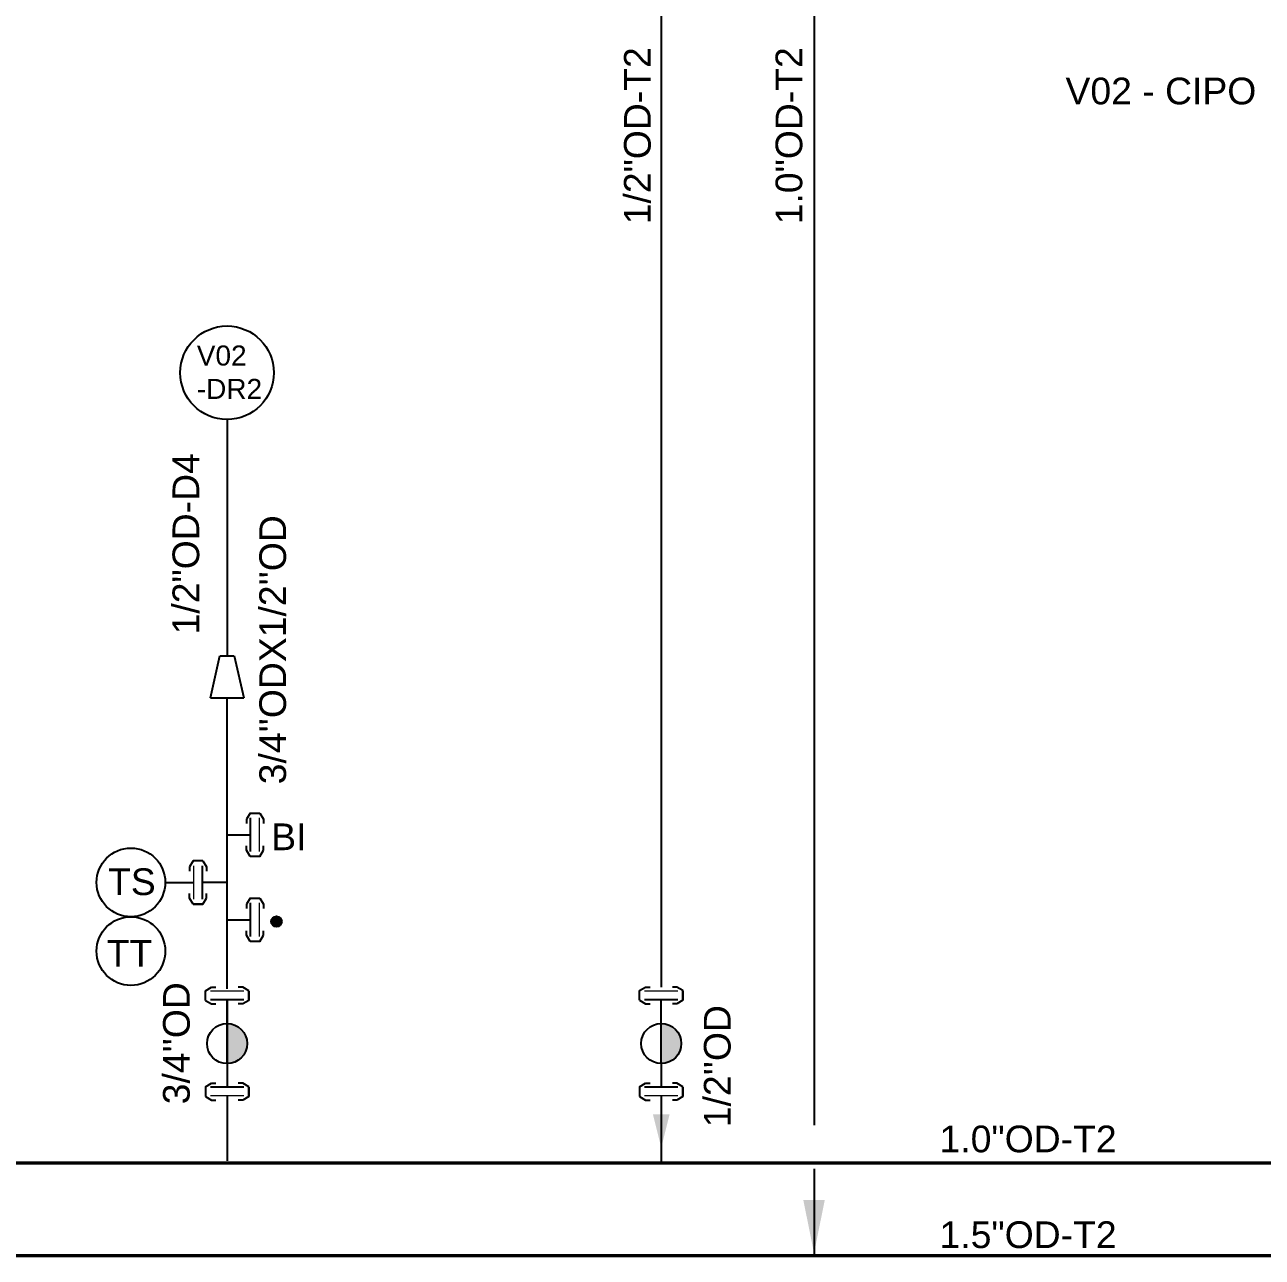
# Model space of a CAD drawing. Header units: inches. Extents: x 14435 to 21465, y 2728 to 7693.
# Drawn here: x 15341.3 to 15526.6, y 5577.2 to 5761.7 of the extents above; entities that cross this region are included whole.
import ezdxf

# ---------------------------------------------------------------- set-up
doc = ezdxf.new("R2010")
doc.units = ezdxf.units.IN
doc.header["$MEASUREMENT"] = 0
doc.linetypes.add('ACAD_ISO04W100', pattern=[30.5, 24, -3, 0.5, -3])
doc.layers.add('Layer4', color=7, linetype='Continuous', true_color=0xffffff)
for name, color, linetype in [('P---PLINB-CIPR035', 7, 'Continuous'), ('P---PLINB-CND012', 7, 'Continuous'), ('P---PLINB-DR-A060', 7, 'Continuous'), ('P---PLINB-DRH083', 7, 'Continuous'), ('P---PLINB-DRH124', 7, 'Continuous'), ('P---PLINB-DRH278', 7, 'Continuous'), ('P---PLINB-P059', 7, 'Continuous'), ('P---PLIND-TEXT-25-35', 7, 'Continuous')]:
    doc.layers.add(name, color=color, linetype=linetype)
doc.layers.add('Valve', color=6, linetype='Continuous', lineweight=25)
doc.styles.add('ARIAL', font='arial.ttf', dxfattribs={"height": 4})
doc.styles.get("Standard").update_dxf_attribs({"font": 'arial.ttf'})

# ---------------------------------------------------------------- blocks, each defined once
blk = doc.blocks.new('ST1')
at = {"linetype": 'ByBlock'}
h = blk.add_hatch(color=0, dxfattribs=at)
h.dxf.hatch_style = 1
h.paths.add_polyline_path([(289.45, -286.11), (289.45, -291.11, 0.414214), (291.95, -288.61, 0.414214)])
at = {"color": 0, "linetype": 'ByBlock'}
blk.add_line((289.45, -291.11), (289.45, -286.11), dxfattribs=at)
blk.add_circle((289.45, -288.61), 2.5, dxfattribs=at)
blk = doc.blocks.new('phi_15831288483')
at = {"color": 0, "linetype": 'ByBlock', "xscale": 1.2, "yscale": 1.2, "zscale": 1.2}
blk.add_blockref('ST1', (-347.34, 343.33), dxfattribs=at)
at = {"extrusion": (7.4988e-33, 1.22465e-16, -1), "flags": 1}
for tag, p, rotation in [('PHI_CONNECTIONPOINT', (0, -0.19), 90), ('PHI_CONNECTIONPOINT', (0, -6), 270), ('PHI_INSERTPOINT', (0, -6), 180)]:
    blk.add_attdef(tag, p, '', height=0.1, rotation=rotation, dxfattribs=at)
for tag, p in [('CODE', (4.53, -2.75)), ('DN1', (6.61, -7.4))]:
    blk.add_attdef(tag, p, '', height=3.5)
blk = doc.blocks.new('rgyjryjyfrjfhjgfgj')
at = {"color": 0, "linetype": 'ByBlock'}
for p, q in [((716.48, 396.87), (717.39, 397.41)), ((716.48, 396.87), (716.48, 395.42)), ((717.39, 397.41), (718.05, 397.41)), ((722.07, 397.41), (721.4, 397.41)), ((722.97, 396.87), (722.07, 397.41)), ((722.97, 395.42), (722.97, 396.87)), ((716.48, 395.42), (717.39, 394.88)), ((717.39, 394.88), (718.05, 394.88)), ((722.07, 394.88), (721.4, 394.88)), ((722.97, 395.42), (722.07, 394.88))]:
    blk.add_line(p, q, dxfattribs=at)
at = {"color": 6, "linetype": 'ByBlock'}
blk.add_line((719.73, 391.95), (719.73, 395.48), dxfattribs=at)
at = {"color": 1, "linetype": 'ByBlock', "lineweight": 15}
blk.add_lwpolyline([(717.23, 396.8), (722.23, 396.8)], dxfattribs=at)
at = {"color": 6, "linetype": 'ByBlock'}
blk.add_lwpolyline([(717.23, 395.48), (722.23, 395.48)], dxfattribs=at)
blk = doc.blocks.new('phi_15825218758')
at = {"color": 0, "linetype": 'ByBlock'}
blk.add_line((-3.24, 3.47), (-3.24, 4.92), dxfattribs=at)
blk.add_blockref('rgyjryjyfrjfhjgfgj', (-719.73, -391.95), dxfattribs=at)
at = {"flags": 1}
for p, rotation in [((0, 4.85), 90), ((0, 0), 270)]:
    blk.add_attdef('PHI_CONNECTIONPOINT', p, '', height=0.1, rotation=rotation, dxfattribs=at)
blk = doc.blocks.new('A$C25422821')
at = {"color": 6}
blk.add_line((15.86, 9.01), (15.86, 3.61), dxfattribs=at)
at = {"layer": 'Valve', "color": 6}
for p, q in [((0, 12.63), (0, 0)), ((0, 12.63), (15.86, 9.01)), ((15.86, 3.61), (0, 0))]:
    blk.add_line(p, q, dxfattribs=at)
blk = doc.blocks.new('phi_16466679260')
at = {"color": 0, "linetype": 'ByBlock', "xscale": 0.3945994, "yscale": 0.3945994, "zscale": 0.3945994}
blk.add_blockref('A$C25422821', (-6.26, -2.49), dxfattribs=at)
at = {"flags": 1}
for tag in ['PHI_CONNECTIONPOINT', 'PHI_INSERTPOINT']:
    blk.add_attdef(tag, (-6.26, 0), '', height=0.1, rotation=180, dxfattribs=at)
blk.add_attdef('PHI_CONNECTIONPOINT', (0, 0), '', height=0.1, dxfattribs=at)
at = {"color": 7}
blk.add_attdef('SPECRED', (-9.78, -6.17), '', height=3.5, dxfattribs=at)
blk = doc.blocks.new('phi_15711211623')
at = {"color": 0, "linetype": 'ByBlock'}
blk.add_line((-3.24, 3.47), (-3.24, 4.92), dxfattribs=at)
blk.add_blockref('rgyjryjyfrjfhjgfgj', (-719.73, -391.95), dxfattribs=at)
at = {"flags": 1}
for p, rotation in [((0, 4.85), 90), ((0, 0), 270)]:
    blk.add_attdef('PHI_CONNECTIONPOINT', p, '', height=0.1, rotation=rotation, dxfattribs=at)

msp = doc.modelspace()

# ---------------------------------------------------------------- hatches: boundary and pattern name
h = msp.add_hatch(color=256)
h.dxf.hatch_style = 1
h.paths.add_polyline_path([(15379.79, 5627.43, 1), (15378.2, 5627.43, 1)])

# ---------------------------------------------------------------- linework, layer by layer
at = {"color": 0, "linetype": 'ByBlock'}
msp.add_line((15362.35, 5633.29), (15366.62, 5633.29), dxfattribs=at)
for centre, radius in [((15371.61, 5709.61), 7), ((15357.21, 5633.29), 5.14), ((15357.21, 5623), 5.14)]:
    msp.add_circle(centre, radius, dxfattribs=at)
msp.add_circle((15379, 5627.43), 0.794)
at = {"layer": 'P---PLINB-CND012', "color": 230, "linetype": 'ACAD_ISO04W100', "ltscale": 0.5, "const_width": 0.5, "elevation": 1.35}
msp.add_lwpolyline([(15120.28, 5591.26), (16089.89, 5591.26)], dxfattribs=at)
at = {"layer": 'P---PLINB-DR-A060', "color": 7, "linetype": 'Continuous', "ltscale": 0.1}
for points in [[(15436.61, 5875.05), (15436.61, 5617.63)], [(15459.48, 5875.05), (15459.48, 5596.95)]]:
    msp.add_lwpolyline(points, dxfattribs=at)
at = {"layer": 'P---PLINB-DR-A060', "color": 7, "linetype": 'Continuous', "ltscale": 0.1, "elevation": 0.08}
msp.add_lwpolyline([(15459.48, 5590.38), (15459.48, 5577.44)], dxfattribs=at)
at = {"layer": 'P---PLINB-DRH083', "color": 240, "linetype": 'ACAD_ISO04W100', "ltscale": 0.5, "const_width": 0.5}
msp.add_lwpolyline([(15086.48, 5577.41), (16089.89, 5577.41)], dxfattribs=at)
at = {"layer": 'P---PLINB-DRH124', "color": 7, "linetype": 'Continuous', "ltscale": 0.1}
msp.add_solid([(15457.87, 5585.76), (15459.48, 5577.76), (15461.09, 5585.76)], dxfattribs=at)
at = {"layer": 'P---PLINB-DRH278', "color": 7, "linetype": 'Continuous', "ltscale": 0.1}
for p, q in [((15371.61, 5702.61), (15371.61, 5667.21)), ((15371.61, 5617.37), (15371.61, 5660.95))]:
    msp.add_line(p, q, dxfattribs=at)
at = {"layer": 'P---PLINB-DRH278', "color": 7, "linetype": 'Continuous', "ltscale": 0.1, "elevation": 0.08}
for points in [[(15371.61, 5615.7), (15371.61, 5602.63)], [(15371.61, 5601.31), (15371.61, 5591.62)], [(15436.61, 5601.31), (15436.61, 5591.26)]]:
    msp.add_lwpolyline(points, dxfattribs=at)
at = {"layer": 'P---PLINB-DRH278', "color": 7, "linetype": 'ByBlock'}
msp.add_solid([(15436.61, 5593.58), (15435.36, 5598.58), (15437.86, 5598.58)], dxfattribs=at)
at = {"layer": 'P---PLINB-P059', "color": 7, "linetype": 'Continuous', "elevation": 0.08}
msp.add_lwpolyline([(15371.61, 5611.97), (15371.61, 5606.16)], dxfattribs=at).dxf.unprotected_set("ltscale", 0)

# ---------------------------------------------------------------- block references
at = {"layer": 'P---PLINB-CIPR035', "rotation": 89.98225952518065}
msp.add_blockref('phi_15711211623', (15371.47, 5633.29), dxfattribs=at)
at = {"layer": 'P---PLINB-DRH124', "xscale": -1, "rotation": 270}
msp.add_blockref('phi_15825218758', (15371.61, 5627.71), dxfattribs=at)
at = {"layer": 'P---PLINB-DRH278', "rotation": 90}
msp.add_blockref('phi_16466679260', (15371.61, 5667.21), dxfattribs=at)
at = {"layer": 'P---PLINB-DRH278', "xscale": -1, "rotation": 270}
msp.add_blockref('phi_15825218758', (15371.61, 5640.44), dxfattribs=at)
at = {"layer": 'P---PLINB-DRH278', "xscale": -1}
for p in [(15371.61, 5612.16), (15436.61, 5612.17)]:
    msp.add_blockref('phi_15825218758', p, dxfattribs=at)
at = {"layer": 'P---PLINB-P059'}
for p in [(15371.61, 5612.16), (15436.61, 5612.17)]:
    msp.add_blockref('phi_15831288483', p, dxfattribs=at)
at = {"layer": 'P---PLINB-P059', "rotation": 180}
for p in [(15371.61, 5606.16), (15436.61, 5606.17)]:
    msp.add_blockref('phi_15825218758', p, dxfattribs=at)

# ---------------------------------------------------------------- texts
at = {"color": 0, "linetype": 'ByBlock'}
for s, p in [('TS', (15353.79, 5631.4)), ('TT', (15353.59, 5620.67))]:
    msp.add_text(s, height=4, rotation=359.9879, dxfattribs=at).set_placement(p)
at = {"color": 1, "attachment_point": 1}
for s, width, insert, char_height in [(' V02 - CIPO', 33.6845, (15495.57, 5753.8), 4), ('V02 -DR2', 12.2734, (15367.08, 5713.69), 3)]:
    msp.add_mtext_dynamic_manual_height_columns(s, width=width, gutter_width=12.5, heights=[0], dxfattribs=dict(at, insert=insert, char_height=char_height))
at = {"insert": (15378.22, 5642.12), "char_height": 4, "attachment_point": 1}
msp.add_mtext_dynamic_manual_height_columns('BI', width=6.3226, gutter_width=12.5, heights=[0], dxfattribs=at)
at = {"layer": 'Layer4', "color": 7, "char_height": 4, "attachment_point": 1, "rotation": 90, "style": 'ARIAL'}
for s, insert in [('1/2"OD-T2', (15431.03, 5731.84)), ('1.0"OD-T2', (15453.72, 5731.84)), ('1/2"OD-D4', (15363.44, 5670.43))]:
    msp.add_mtext_dynamic_manual_height_columns(s, width=41.8058, gutter_width=12.5, heights=[0], dxfattribs=dict(at, insert=insert))
at = {"layer": 'Layer4', "color": 7, "char_height": 4, "attachment_point": 1, "style": 'ARIAL'}
for s, insert in [('1.0"OD-T2', (15478.27, 5596.88)), ('1.5"OD-T2', (15478.27, 5582.54))]:
    msp.add_mtext_dynamic_manual_height_columns(s, width=41.8058, gutter_width=12.5, heights=[0], dxfattribs=dict(at, insert=insert))
at = {"layer": 'P---PLIND-TEXT-25-35'}
for s, p in [("3/4''ODX1/2''OD", (15380.44, 5647.99)), ("3/4''OD", (15366.02, 5600.07)), ("1/2''OD", (15446.99, 5596.64))]:
    msp.add_text(s, height=4, rotation=90, dxfattribs=at).set_placement(p)

doc.saveas('drawing.dxf')
